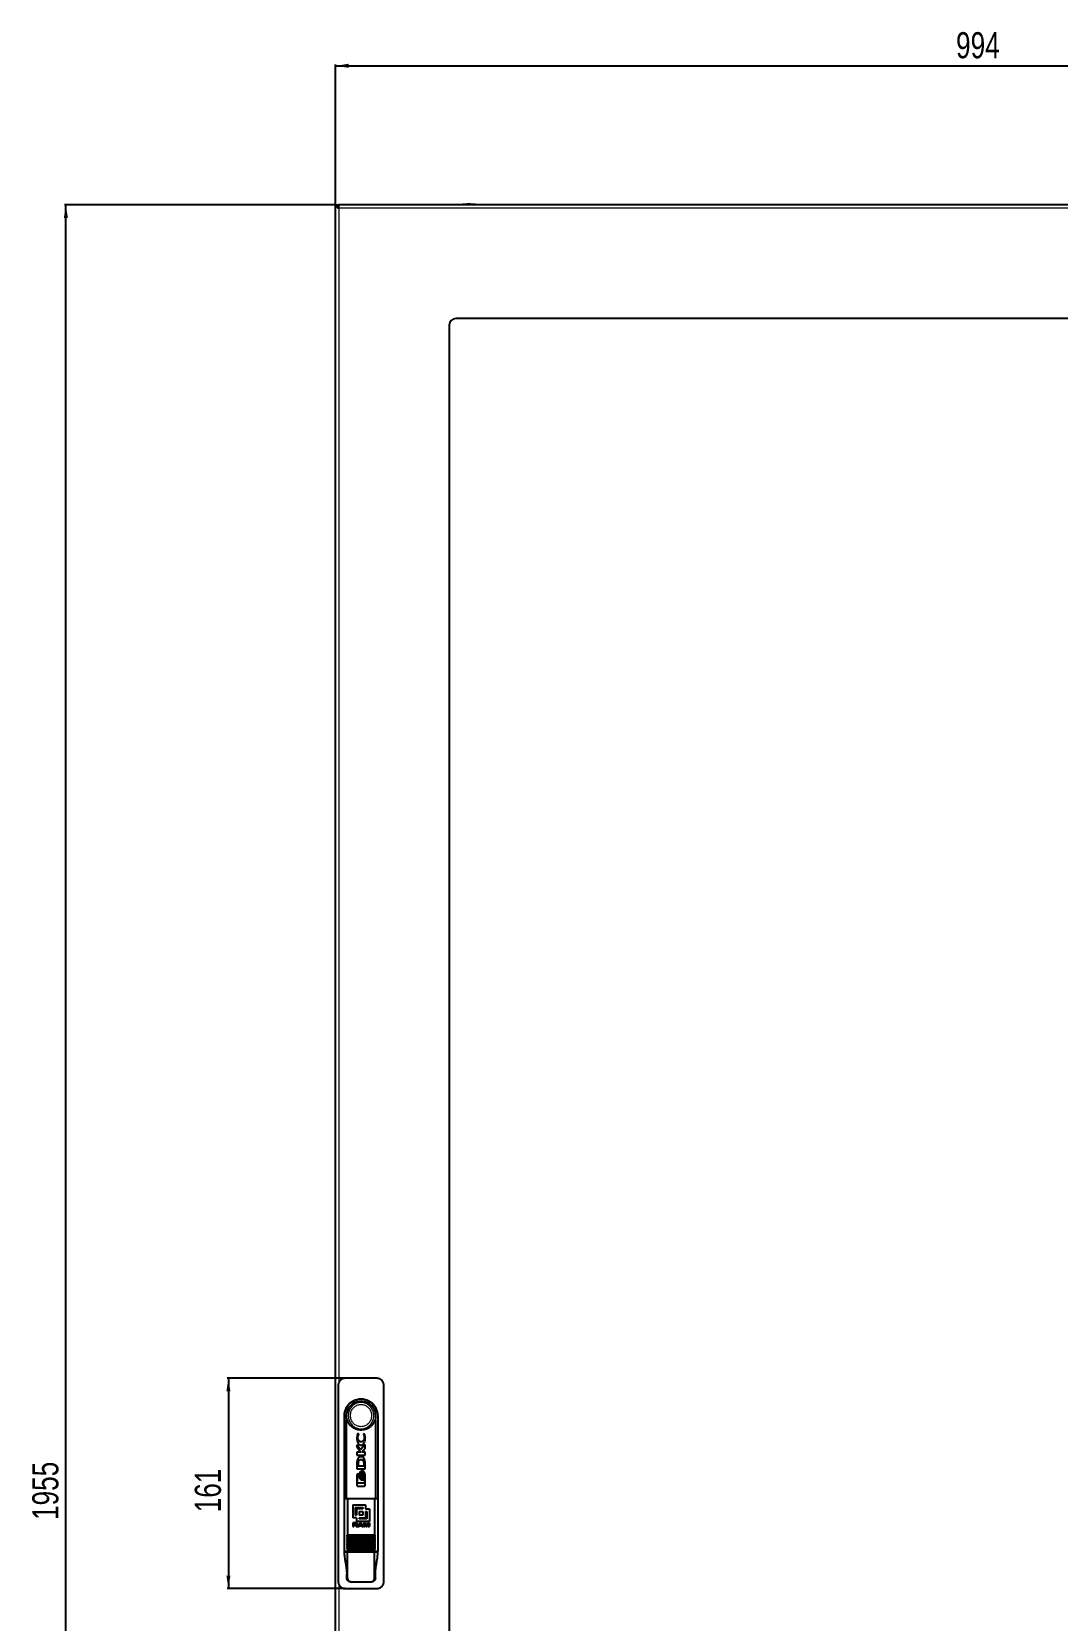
# Model space of a CAD drawing. Header units: millimetres. Extents: x -975 to 2049, y -1447 to 978.
# Drawn here: x -975 to -190, y -281 to 935 of the extents above; entities that cross this region are included whole.
import ezdxf

# ---------------------------------------------------------------- set-up
doc = ezdxf.new("R2010")
doc.units = ezdxf.units.MM
doc.layers.add('FORMAT', color=7, linetype='Continuous')
doc.styles.add('SLDTEXTSTYLE0', font='TXT', dxfattribs={"width": 0.75})
doc.dimstyles.new('SLDDIMSTYLE0', dxfattribs={"dimtxt": 20, "dimasz": 10, "dimexe": 0, "dimexo": 0.0625, "dimgap": 5, "dimtad": 2, "dimdec": 1, "dimrnd": 1e-09, "dimzin": 12, "dimdsep": 46, "dimtxsty": 'SLDTEXTSTYLE0', "dimsah": 1, "dimcen": 0.09, "dimadec": 0, "dimazin": 3, "dimtfac": 1, "dimtofl": 0, "dimtmove": 0, "dimatfit": 3, "dimfxl": 0, "dimfrac": 2, "dimtolj": 1, "dimtzin": 12, "dimarcsym": 0})

# ---------------------------------------------------------------- blocks, each defined once
blk = doc.blocks.new('_D')
at = {"layer": 'FORMAT'}
for p, q in [((-742.6, 802.3), (-742.6, 909.8)), ((-742.6, 908.8), (251.4, 908.8)), ((251.4, 802.3), (251.4, 909.8))]:
    blk.add_line(p, q, dxfattribs=at)
for points in [[(-742.6, 908.8), (-732.6, 907.3), (-732.6, 910.4)], [(251.4, 908.8), (241.4, 910.4), (241.4, 907.3)]]:
    blk.add_solid(points, dxfattribs=at)
at = {"layer": 'FORMAT', "insert": (-267.7, 934.6), "char_height": 20, "attachment_point": 1, "style": 'SLDTEXTSTYLE0'}
blk.add_mtext('994', dxfattribs=at)
blk = doc.blocks.new('_D_1')
at = {"layer": 'FORMAT'}
for p, q in [((-742.6, 802.3), (-950, 802.3)), ((-949, -1152.7), (-949, 802.3)), ((-742.6, -1152.7), (-950, -1152.7))]:
    blk.add_line(p, q, dxfattribs=at)
for points in [[(-949, 802.3), (-950.5, 792.3), (-947.4, 792.3)], [(-949, -1152.7), (-947.4, -1142.7), (-950.5, -1142.7)]]:
    blk.add_solid(points, dxfattribs=at)
at = {"layer": 'FORMAT', "insert": (-974.7, -204.7), "char_height": 20, "attachment_point": 1, "rotation": 90, "style": 'SLDTEXTSTYLE0'}
blk.add_mtext('1955', dxfattribs=at)
blk = doc.blocks.new('_D_4')
at = {"layer": 'FORMAT'}
for p, q in [((-735.1, -96.2), (-825.6, -96.2)), ((-824.6, -96.2), (-824.6, -257.2)), ((-735.1, -257.2), (-825.6, -257.2))]:
    blk.add_line(p, q, dxfattribs=at)
for points in [[(-824.6, -96.2), (-826.1, -106.2), (-823, -106.2)], [(-824.6, -257.2), (-823, -247.2), (-826.1, -247.2)]]:
    blk.add_solid(points, dxfattribs=at)
at = {"layer": 'FORMAT', "insert": (-850.3, -198.8), "char_height": 20, "attachment_point": 1, "rotation": 90, "style": 'SLDTEXTSTYLE0'}
blk.add_mtext('161', dxfattribs=at)

msp = doc.modelspace()

# ---------------------------------------------------------------- linework, layer by layer
at = {"color": 7, "linetype": 'Continuous', "lineweight": 25}
for p, q in [((-742.56, -1152.68), (-742.56, 802.32)), ((-742.56, 802.32), (-740.56, 802.32)), ((249.14, 802.32), (-740.26, 802.32)), ((-740.26, 800.59), (-740.26, 802.32)), ((-655.56, 710.32), (-655.56, -1060.68)), ((159.44, 715.32), (-650.56, 715.32)), ((-711.06, -96.18), (-735.06, -96.18)), ((-740.56, -101.68), (-740.56, -251.68)), ((-705.56, -251.68), (-705.56, -101.68)), ((-736.06, -125.18), (-736.06, -228.18)), ((-734.06, -188.18), (-734.06, -128.18)), ((-734.06, -128.18), (-734.05, -128.18)), ((-712.06, -128.18), (-712.06, -188.18)), ((-712.06, -128.18), (-712.06, -128.18)), ((-710.06, -228.18), (-710.06, -125.18)), ((-725.76, -138.51), (-726.28, -141.66)), ((-724.67, -138.88), (-725.76, -138.51)), ((-724.67, -139.17), (-724.67, -138.88)), ((-720.27, -138.9), (-721.07, -138.62)), ((-721.07, -138.62), (-721.07, -138.86)), ((-719.83, -141.69), (-720.27, -138.9)), ((-723.41, -150.85), (-726.2, -147.06)), ((-726.2, -147.06), (-726.2, -148.75)), ((-726.2, -148.75), (-723.25, -152.74)), ((-723.25, -152.74), (-726.2, -152.74)), ((-726.2, -152.74), (-726.2, -154.96)), ((-726.2, -154.96), (-719.91, -154.96)), ((-719.91, -146.97), (-723.41, -150.85)), ((-722.55, -152.74), (-719.91, -149.7)), ((-719.91, -152.74), (-722.55, -152.74)), ((-719.91, -149.7), (-719.91, -146.97)), ((-719.91, -154.96), (-719.91, -152.74)), ((-726.2, -161.37), (-726.2, -165.6)), ((-726.2, -165.6), (-719.91, -165.6)), ((-726.2, -170.18), (-726.2, -178.03)), ((-725.11, -169.53), (-725.54, -169.53)), ((-725.24, -160.7), (-725.32, -161.68)), ((-725.32, -161.68), (-725.32, -163.23)), ((-725.32, -163.23), (-720.69, -163.23)), ((-725.11, -170.32), (-725.11, -169.53)), ((-723.1, -167.83), (-723.33, -167.68)), ((-722.36, -167.31), (-723.03, -167.31)), ((-722.72, -168.23), (-722.96, -167.95)), ((-722.62, -170.6), (-722.34, -169.04)), ((-722.34, -169.04), (-722.57, -168.48)), ((-721.27, -167.31), (-721.96, -167.31)), ((-720.69, -163.23), (-720.69, -161.81)), ((-719.94, -160.54), (-720.11, -158.92)), ((-719.91, -161.54), (-719.94, -160.54)), ((-719.91, -161.56), (-719.91, -161.54)), ((-719.91, -161.58), (-719.91, -161.56)), ((-719.91, -165.6), (-719.91, -161.58)), ((-719.91, -178.03), (-719.91, -170.18)), ((-725.69, -176.57), (-725.69, -170.32)), ((-725.69, -170.32), (-725.11, -170.32)), ((-720.4, -176.57), (-725.69, -176.57)), ((-725.54, -178.68), (-720.57, -178.68)), ((-723.38, -173.5), (-723.12, -173.36)), ((-723.18, -173.97), (-722.51, -173.97)), ((-722.97, -173.25), (-722.72, -172.97)), ((-722.34, -172.17), (-722.62, -170.6)), ((-722.57, -172.73), (-722.34, -172.17)), ((-722.11, -173.97), (-721.42, -173.97)), ((-720.4, -172.89), (-720.4, -176.57)), ((-736.02, -188.18), (-736.02, -228.68)), ((-736.02, -188.18), (-733.4, -188.18)), ((-733.4, -188.18), (-712.71, -188.18)), ((-733.4, -188.18), (-733.4, -216.18)), ((-729.4, -193.18), (-719.64, -193.18)), ((-729.4, -193.18), (-729.4, -202.94)), ((-719.64, -193.18), (-719.64, -196.11)), ((-712.71, -188.18), (-712.71, -216.18)), ((-712.71, -188.18), (-710.09, -188.18)), ((-710.09, -188.18), (-710.09, -228.68)), ((-726.47, -202.94), (-729.4, -202.94)), ((-727.33, -206.74), (-729.4, -206.74)), ((-729.4, -206.74), (-729.4, -209.71)), ((-727.45, -195.13), (-727.45, -200.99)), ((-727.45, -195.13), (-721.59, -195.13)), ((-726.47, -200.99), (-727.45, -200.99)), ((-726.47, -196.11), (-726.47, -200.99)), ((-721.59, -196.11), (-726.47, -196.11)), ((-726.47, -202.94), (-726.47, -205.87)), ((-716.71, -205.87), (-726.47, -205.87)), ((-724.02, -206.74), (-725.55, -209.71)), ((-724.52, -198.06), (-724.52, -200.99)), ((-724.52, -198.06), (-721.59, -198.06)), ((-721.59, -200.99), (-724.52, -200.99)), ((-724.52, -202.94), (-724.52, -203.92)), ((-724.52, -202.94), (-719.64, -202.94)), ((-718.66, -203.92), (-724.52, -203.92)), ((-722.99, -206.74), (-724.02, -206.74)), ((-721.44, -209.71), (-722.99, -206.74)), ((-721.59, -195.13), (-721.59, -196.11)), ((-721.59, -198.06), (-721.59, -200.99)), ((-719.67, -206.74), (-720.98, -206.74)), ((-720.98, -206.74), (-720.98, -209.71)), ((-718.81, -209), (-719.67, -206.74)), ((-719.64, -196.11), (-716.71, -196.11)), ((-719.64, -198.06), (-719.64, -202.94)), ((-719.64, -198.06), (-718.66, -198.06)), ((-717.97, -206.74), (-718.81, -209)), ((-718.66, -198.06), (-718.66, -203.92)), ((-716.64, -206.74), (-717.97, -206.74)), ((-716.71, -196.11), (-716.71, -205.87)), ((-716.64, -206.74), (-716.64, -209.71)), ((-733.66, -216.28), (-733.45, -216.28)), ((-712.66, -216.28), (-733.45, -216.28)), ((-712.66, -217.68), (-733.45, -217.68)), ((-729.4, -209.71), (-728.52, -209.71)), ((-728.52, -207.24), (-728.52, -208.04)), ((-728.52, -207.24), (-727.45, -207.24)), ((-727.49, -208.04), (-728.52, -208.04)), ((-728.52, -208.53), (-728.52, -209.71)), ((-728.52, -208.53), (-727.59, -208.53)), ((-726.96, -209.01), (-726.95, -209.33)), ((-726.82, -209.71), (-725.86, -209.71)), ((-726.03, -209.28), (-726.05, -208.92)), ((-726.03, -209.28), (-726.03, -209.29)), ((-725.86, -209.62), (-725.86, -209.71)), ((-725.55, -209.71), (-724.62, -209.71)), ((-724.62, -209.71), (-724.33, -209.1)), ((-724.33, -209.1), (-722.66, -209.1)), ((-724.1, -208.61), (-723.5, -207.34)), ((-722.9, -208.61), (-724.1, -208.61)), ((-723.5, -207.34), (-722.9, -208.61)), ((-722.66, -209.1), (-722.37, -209.71)), ((-722.37, -209.71), (-721.44, -209.71)), ((-720.98, -209.71), (-720.14, -209.71)), ((-720.14, -207.32), (-720.14, -209.71)), ((-720.14, -207.32), (-719.27, -209.71)), ((-719.27, -209.71), (-718.36, -209.71)), ((-718.36, -209.71), (-717.48, -207.32)), ((-717.48, -207.32), (-717.48, -209.71)), ((-717.48, -209.71), (-716.64, -209.71)), ((-712.66, -216.28), (-712.46, -216.28)), ((-712.66, -217.68), (-712.46, -217.68)), ((-736.02, -228.68), (-733.4, -228.68)), ((-736.02, -229.18), (-733.4, -229.18)), ((-734.06, -229.18), (-734.06, -228.68)), ((-712.66, -219.08), (-733.45, -219.08)), ((-712.66, -220.48), (-733.45, -220.48)), ((-712.66, -221.88), (-733.45, -221.88)), ((-712.66, -223.28), (-733.45, -223.28)), ((-712.66, -224.68), (-733.45, -224.68)), ((-712.66, -226.08), (-733.45, -226.08)), ((-733.4, -227.38), (-733.4, -228.68)), ((-733.4, -228.68), (-712.71, -228.68)), ((-733.4, -249.18), (-733.4, -229.18)), ((-733.4, -229.18), (-712.71, -229.18)), ((-712.71, -227.38), (-712.71, -228.68)), ((-712.71, -228.68), (-710.09, -228.68)), ((-712.71, -249.18), (-712.71, -229.18)), ((-712.71, -229.18), (-710.09, -229.18)), ((-712.66, -219.08), (-712.46, -219.08)), ((-712.66, -220.48), (-712.46, -220.48)), ((-712.66, -221.88), (-712.46, -221.88)), ((-712.66, -223.28), (-712.46, -223.28)), ((-712.66, -224.68), (-712.46, -224.68)), ((-712.66, -226.08), (-712.46, -226.08)), ((-712.06, -228.68), (-712.06, -229.18)), ((-734.02, -249.18), (-734.02, -246.09)), ((-729.78, -252.18), (-730.72, -252.18)), ((-716.33, -252.18), (-729.78, -252.18)), ((-715.39, -252.18), (-716.33, -252.18)), ((-712.1, -249.18), (-712.1, -246.09)), ((-735.06, -257.18), (-711.06, -257.18))]:
    msp.add_line(p, q, dxfattribs=at)
at = {"color": 8, "linetype": 'Continuous', "lineweight": 18}
for p, q in [((-739.96, 799.72), (-739.96, -99.21)), ((248.84, 799.72), (-739.96, 799.72)), ((-640.56, 802.44), (-645.42, 802.44)), ((-640.56, 802.57), (-645.3, 802.57)), ((-635.81, 802.57), (-640.56, 802.57)), ((-635.69, 802.44), (-640.56, 802.44)), ((-733.4, -216.18), (-712.71, -216.18)), ((-739.96, -254.18), (-739.96, -1150.08)), ((-734.02, -249.18), (-733.4, -249.18)), ((-712.71, -249.18), (-712.1, -249.18))]:
    msp.add_line(p, q, dxfattribs=at)
at = {"color": 7, "linetype": 'Continuous', "lineweight": 25}
for centre, radius, start, end in [((-640.55, 757.57), 45.25, 90.0016, 96.02558), ((-640.56, 757.57), 45.25, 83.97442, 89.9984), ((-645.29, 802.44), 0.126, 96.02558, 180), ((-619.65, 802.38), 25.77, 179.86102, 180.13898), ((-635.82, 802.44), 0.126, 0, 83.97442), ((-661.46, 802.38), 25.77, 359.86102, 0.13898), ((-650.56, 710.32), 5, 90, 180), ((-723.06, -125.18), 13, 144.60565, 180), ((-723.06, -125.18), 11.4, 344.74488, 195.25752), ((-723.06, -125.18), 13, 35.39435, 144.60565), ((-723.06, -125.18), 13, 0, 35.39435), ((-723.06, -228.18), 13, 180, 184.41172), ((-723.06, -228.18), 13, 355.58829, 0)]:
    msp.add_arc(centre, radius, start, end, dxfattribs=at)
for points, knots in [([(-742.56, 802.32), (-742.56, 802.21), (-742.54, 802.1), (-742.47, 801.89), (-742.42, 801.78), (-742.29, 801.56), (-742.21, 801.45), (-742.02, 801.24), (-741.91, 801.13), (-741.67, 800.91), (-741.54, 800.8), (-741.26, 800.59), (-741.11, 800.48), (-740.63, 800.15), (-740.3, 799.94), (-739.96, 799.72)], [0, 0, 0, 0, 0.125, 0.125, 0.25, 0.25, 0.375, 0.375, 0.5, 0.5, 0.625, 0.625, 0.75, 0.75, 1, 1, 1, 1]), ([(-740.56, 802.32), (-740.56, 801.88), (-740.49, 801.45), (-740.27, 800.59), (-740.11, 800.15), (-739.96, 799.72)], [0, 0, 0, 0, 0.5, 0.5, 1, 1, 1, 1]), ([(-739.96, 799.72), (-739.98, 800.06), (-740.01, 800.4), (-740.06, 801.03), (-740.08, 801.32), (-740.13, 801.8), (-740.16, 801.99), (-740.21, 802.25), (-740.23, 802.32), (-740.26, 802.32)], [0, 0, 0, 0, 0.25, 0.25, 0.5, 0.5, 0.75, 0.75, 1, 1, 1, 1]), ([(-735.06, -96.18), (-735.13, -96.18), (-735.36, -96.18), (-735.75, -96.22), (-736.2, -96.3), (-736.58, -96.39), (-736.98, -96.52), (-737.39, -96.69), (-737.86, -96.94), (-738.22, -97.18), (-738.63, -97.49), (-739.05, -97.88), (-739.45, -98.36), (-739.8, -98.87), (-740.09, -99.42), (-740.3, -100), (-740.45, -100.55), (-740.54, -101.07), (-740.55, -101.48), (-740.56, -101.68)], [0, 0, 0, 0, 0.0265484, 0.0798568, 0.1335574, 0.1876555, 0.214827, 0.2791929, 0.3413131, 0.4005801, 0.4296297, 0.5166672, 0.6020965, 0.6443686, 0.7314062, 0.8168354, 0.8591076, 0.9293365, 1, 1, 1, 1]), ([(-705.56, -101.68), (-705.56, -101.6), (-705.56, -101.38), (-705.59, -100.99), (-705.67, -100.54), (-705.77, -100.16), (-705.93, -99.66), (-706.17, -99.11), (-706.5, -98.59), (-706.87, -98.09), (-707.3, -97.64), (-707.78, -97.25), (-708.23, -96.95), (-708.65, -96.72), (-709.15, -96.51), (-709.54, -96.39), (-709.97, -96.28), (-710.45, -96.2), (-710.85, -96.19), (-711.06, -96.18)], [0, 0, 0, 0, 0.0263825, 0.0794386, 0.1331367, 0.1874896, 0.2148329, 0.3144929, 0.3954797, 0.4295569, 0.5292185, 0.6102066, 0.6442843, 0.7170624, 0.7773944, 0.8317483, 0.8590922, 0.9292763, 1, 1, 1, 1]), ([(-712.06, -128.18), (-712.07, -128.21), (-712.09, -128.28), (-712.14, -128.38), (-712.2, -128.46), (-712.27, -128.48), (-712.33, -128.48), (-712.37, -128.47), (-712.41, -128.45), (-712.45, -128.43), (-712.47, -128.4), (-712.5, -128.41), (-712.53, -128.44), (-712.61, -128.59), (-712.7, -128.79), (-712.82, -129.08), (-712.97, -129.42), (-713.16, -129.82), (-713.37, -130.21), (-713.62, -130.64), (-713.96, -131.16), (-714.41, -131.76), (-714.83, -132.24), (-715.2, -132.62), (-715.61, -133.01), (-716.19, -133.5), (-716.93, -134.02), (-717.59, -134.41), (-718.13, -134.69), (-718.69, -134.94), (-719.4, -135.22), (-720.29, -135.48), (-721.06, -135.64), (-721.68, -135.73), (-722.29, -135.79), (-723.02, -135.82), (-723.91, -135.79), (-724.69, -135.7), (-725.37, -135.58), (-726.03, -135.42), (-726.72, -135.21), (-727.31, -134.99), (-727.84, -134.76), (-728.17, -134.59), (-728.59, -134.37), (-728.91, -134.18), (-729.43, -133.85), (-730.01, -133.42), (-730.68, -132.85), (-731.24, -132.29), (-731.65, -131.82), (-731.97, -131.41), (-732.27, -130.99), (-732.6, -130.48), (-732.85, -130.02), (-733.02, -129.69), (-733.12, -129.47), (-733.22, -129.24), (-733.33, -128.99), (-733.44, -128.74), (-733.51, -128.58), (-733.57, -128.47), (-733.6, -128.42), (-733.63, -128.4), (-733.66, -128.41), (-733.69, -128.44), (-733.76, -128.48), (-733.82, -128.48), (-733.87, -128.47), (-733.91, -128.45), (-733.96, -128.4), (-734.01, -128.33), (-734.04, -128.23), (-734.05, -128.18)], [0, 0, 0, 0, 0.0074292, 0.0223657, 0.0375617, 0.0530167, 0.0607864, 0.0673736, 0.0739608, 0.0805894, 0.0842495, 0.0858659, 0.088472, 0.0918778, 0.1037525, 0.1093293, 0.1205792, 0.1375406, 0.1488669, 0.1600119, 0.1823662, 0.2049417, 0.2277408, 0.2391776, 0.2525374, 0.2793642, 0.3065631, 0.334141, 0.3479935, 0.3616023, 0.3889297, 0.4166395, 0.4447402, 0.4588563, 0.4726405, 0.5003214, 0.5236721, 0.5521166, 0.5711854, 0.5850165, 0.612793, 0.636229, 0.6409753, 0.6647893, 0.6695711, 0.6839376, 0.6976868, 0.7253004, 0.7486042, 0.7770086, 0.7960561, 0.8052008, 0.8235253, 0.8419709, 0.8605392, 0.869844, 0.8759401, 0.8820363, 0.8927608, 0.9005408, 0.9068739, 0.9103008, 0.9130004, 0.914838, 0.9167003, 0.924526, 0.9323516, 0.9480849, 0.9559967, 0.9632488, 0.9705009, 0.9851826, 1, 1, 1, 1]), ([(-726.28, -141.66), (-726.26, -142.25), (-726.2, -143.43), (-725.7, -145.14), (-724.96, -146.45), (-724.14, -147.11), (-723.58, -147.33), (-723.29, -147.36), (-723.14, -147.37)], [0, 0, 0, 0, 0.2502823, 0.4993933, 0.7487907, 0.8746994, 0.9372862, 1, 1, 1, 1]), ([(-725.46, -141.6), (-725.43, -141.17), (-725.37, -140.29), (-724.9, -139.55), (-724.67, -139.17)], [0, 0, 0, 0, 0.5009634, 1, 1, 1, 1]), ([(-722.99, -144.86), (-723.18, -144.85), (-723.55, -144.81), (-724.06, -144.56), (-724.5, -144.2), (-724.98, -143.61), (-725.38, -142.73), (-725.43, -141.98), (-725.46, -141.6)], [0, 0, 0, 0, 0.1244159, 0.2483566, 0.3739824, 0.5001693, 0.7493996, 1, 1, 1, 1]), ([(-723.14, -147.37), (-722.83, -147.34), (-722.21, -147.29), (-721.39, -146.82), (-720.78, -146.13), (-720.22, -145.02), (-719.88, -143.52), (-719.85, -142.3), (-719.83, -141.69)], [0, 0, 0, 0, 0.1252623, 0.2501242, 0.3753839, 0.500707, 0.7503222, 1, 1, 1, 1]), ([(-720.52, -141.6), (-720.54, -141.98), (-720.6, -142.73), (-720.99, -143.6), (-721.46, -144.19), (-721.9, -144.56), (-722.42, -144.81), (-722.8, -144.85), (-722.99, -144.86)], [0, 0, 0, 0, 0.2499646, 0.4978209, 0.6230141, 0.7485813, 0.8742843, 1, 1, 1, 1]), ([(-721.07, -138.86), (-720.91, -139.3), (-720.57, -140.19), (-720.53, -141.13), (-720.52, -141.6)], [0, 0, 0, 0, 0.5000842, 1, 1, 1, 1]), ([(-725.55, -157.83), (-725.68, -158.11), (-725.94, -158.66), (-726.14, -159.86), (-726.17, -160.76), (-726.2, -161.37)], [0, 0, 0, 0, 0.249362, 0.4996719, 1, 1, 1, 1]), ([(-720.11, -158.92), (-720.2, -158.62), (-720.38, -158.03), (-720.89, -157.23), (-721.58, -156.6), (-722.44, -156.19), (-723.39, -156.15), (-724.28, -156.46), (-725.02, -157.06), (-725.37, -157.57), (-725.55, -157.83)], [0, 0, 0, 0, 0.1255568, 0.2501397, 0.3754769, 0.5000684, 0.6244194, 0.7493773, 0.8740706, 1, 1, 1, 1]), ([(-725.54, -169.53), (-725.63, -169.54), (-725.8, -169.56), (-726.02, -169.71), (-726.14, -169.89), (-726.19, -170.06), (-726.2, -170.14), (-726.2, -170.18)], [0, 0, 0, 0, 0.2494454, 0.4989987, 0.7485105, 0.8738593, 1, 1, 1, 1]), ([(-723.04, -158.68), (-723.32, -158.69), (-723.75, -158.7), (-724.29, -158.88), (-724.64, -159.13), (-724.88, -159.48), (-725.1, -160.01), (-725.18, -160.43), (-725.24, -160.7)], [0, 0, 0, 0, 0.2494324, 0.37514, 0.4993561, 0.6234585, 0.749245, 1, 1, 1, 1]), ([(-723.33, -167.68), (-723.46, -167.75), (-723.71, -167.87), (-724.13, -168.28), (-724.48, -168.91), (-724.73, -169.74), (-724.76, -170.32), (-724.77, -170.6)], [0, 0, 0, 0, 0.1246003, 0.2489765, 0.5004054, 0.7493329, 1, 1, 1, 1]), ([(-724.26, -170.6), (-724.22, -170.08), (-724.14, -169.31), (-723.69, -168.34), (-723.29, -168), (-723.1, -167.83)], [0, 0, 0, 0, 0.4989654, 0.74992197, 1, 1, 1, 1]), ([(-722.96, -167.95), (-723.13, -168.13), (-723.46, -168.48), (-723.86, -169.39), (-723.92, -170.12), (-723.96, -170.6)], [0, 0, 0, 0, 0.25019274, 0.50015838, 1, 1, 1, 1]), ([(-723.45, -170.6), (-723.42, -170.18), (-723.38, -169.55), (-723.08, -168.75), (-722.84, -168.4), (-722.72, -168.23)], [0, 0, 0, 0, 0.5014603, 0.750257, 1, 1, 1, 1]), ([(-722.57, -168.48), (-722.74, -168.81), (-723.07, -169.48), (-723.11, -170.23), (-723.13, -170.6)], [0, 0, 0, 0, 0.4984332, 1, 1, 1, 1]), ([(-720.69, -161.81), (-720.7, -161.44), (-720.72, -160.69), (-720.92, -159.74), (-721.4, -159.13), (-722.07, -158.73), (-722.65, -158.7), (-723.04, -158.68)], [0, 0, 0, 0, 0.2484271, 0.4973724, 0.6229029, 0.7485104, 1, 1, 1, 1]), ([(-723.03, -167.31), (-722.9, -167.39), (-722.64, -167.57), (-722.27, -168.07), (-721.8, -169.05), (-721.73, -169.98), (-721.69, -170.6)], [0, 0, 0, 0, 0.12567833, 0.25113951, 0.5015899, 1, 1, 1, 1]), ([(-721.01, -170.6), (-721.06, -169.99), (-721.13, -169.06), (-721.59, -168.07), (-721.97, -167.57), (-722.23, -167.39), (-722.36, -167.31)], [0, 0, 0, 0, 0.4961681, 0.7477028, 0.8741115, 1, 1, 1, 1]), ([(-721.96, -167.31), (-721.83, -167.39), (-721.58, -167.57), (-721.2, -168.07), (-720.73, -169.05), (-720.67, -169.98), (-720.62, -170.6)], [0, 0, 0, 0, 0.1256773, 0.2511366, 0.5015854, 1, 1, 1, 1]), ([(-719.91, -170.18), (-719.93, -169.91), (-719.98, -169.37), (-720.28, -168.59), (-720.6, -167.99), (-720.93, -167.54), (-721.15, -167.39), (-721.27, -167.31)], [0, 0, 0, 0, 0.2498218, 0.4993095, 0.7487414, 0.8748789, 1, 1, 1, 1]), ([(-726.2, -178.03), (-726.2, -178.07), (-726.19, -178.16), (-726.14, -178.32), (-726.02, -178.5), (-725.8, -178.65), (-725.63, -178.67), (-725.54, -178.68)], [0, 0, 0, 0, 0.1253881, 0.2505914, 0.5001924, 0.7498055, 1, 1, 1, 1]), ([(-724.77, -170.6), (-724.76, -170.88), (-724.74, -171.44), (-724.49, -172.26), (-724.15, -172.89), (-723.76, -173.3), (-723.51, -173.43), (-723.38, -173.5)], [0, 0, 0, 0, 0.24873067, 0.49737733, 0.75052803, 0.87523315, 1, 1, 1, 1]), ([(-723.12, -173.36), (-723.31, -173.19), (-723.7, -172.85), (-724.14, -171.89), (-724.22, -171.12), (-724.26, -170.6)], [0, 0, 0, 0, 0.2495753, 0.5008418, 1, 1, 1, 1]), ([(-723.96, -170.6), (-723.92, -171.09), (-723.86, -171.81), (-723.47, -172.72), (-723.13, -173.07), (-722.97, -173.25)], [0, 0, 0, 0, 0.4995843, 0.7495271, 1, 1, 1, 1]), ([(-722.72, -172.97), (-722.84, -172.8), (-723.08, -172.45), (-723.37, -171.65), (-723.42, -171.02), (-723.45, -170.6)], [0, 0, 0, 0, 0.2508953, 0.500775, 1, 1, 1, 1]), ([(-721.69, -170.6), (-721.74, -171.25), (-721.81, -172.22), (-722.33, -173.24), (-722.75, -173.74), (-723.04, -173.89), (-723.18, -173.97)], [0, 0, 0, 0, 0.4971459, 0.7483739, 0.8746499, 1, 1, 1, 1]), ([(-723.13, -170.6), (-723.11, -170.98), (-723.07, -171.73), (-722.74, -172.4), (-722.57, -172.73)], [0, 0, 0, 0, 0.5014711, 1, 1, 1, 1]), ([(-722.51, -173.97), (-722.36, -173.89), (-722.07, -173.74), (-721.65, -173.24), (-721.14, -172.22), (-721.06, -171.25), (-721.01, -170.6)], [0, 0, 0, 0, 0.1252924, 0.2510094, 0.5010488, 1, 1, 1, 1]), ([(-720.62, -170.6), (-720.67, -171.25), (-720.74, -172.22), (-721.26, -173.24), (-721.68, -173.74), (-721.97, -173.89), (-722.11, -173.97)], [0, 0, 0, 0, 0.4971542, 0.7483802, 0.8746534, 1, 1, 1, 1]), ([(-721.42, -173.97), (-721.3, -173.91), (-721.08, -173.8), (-720.71, -173.45), (-720.52, -173.11), (-720.4, -172.89)], [0, 0, 0, 0, 0.2481114, 0.4958631, 1, 1, 1, 1]), ([(-720.57, -178.68), (-720.48, -178.67), (-720.31, -178.65), (-720.09, -178.5), (-719.97, -178.32), (-719.92, -178.16), (-719.91, -178.07), (-719.91, -178.03)], [0, 0, 0, 0, 0.2494374, 0.4989967, 0.7485162, 0.8738601, 1, 1, 1, 1]), ([(-725.93, -207.58), (-725.94, -207.49), (-725.95, -207.32), (-726.07, -207.11), (-726.26, -206.94), (-726.68, -206.76), (-727.06, -206.75), (-727.33, -206.74)], [0, 0, 0, 0, 0.1491412, 0.264134, 0.3788516, 0.5602325, 1, 1, 1, 1]), ([(-733.4, -217.58), (-733.44, -217.36), (-733.51, -217.04), (-733.59, -216.61), (-733.64, -216.39), (-733.66, -216.28)], [0, 0, 0, 0, 0.4999933, 0.7499958, 1, 1, 1, 1]), ([(-733.4, -218.98), (-733.44, -218.76), (-733.51, -218.44), (-733.59, -218.01), (-733.64, -217.79), (-733.66, -217.68)], [0, 0, 0, 0, 0.4999933, 0.7499958, 1, 1, 1, 1]), ([(-733.45, -216.28), (-733.44, -216.28), (-733.43, -216.28), (-733.41, -216.25), (-733.4, -216.22), (-733.4, -216.2), (-733.4, -216.18), (-733.4, -216.18)], [0, 0, 0, 0, 0.2956914, 0.5686867, 0.7598531, 0.9519121, 1, 1, 1, 1]), ([(-733.45, -217.68), (-733.44, -217.68), (-733.43, -217.68), (-733.41, -217.65), (-733.4, -217.62), (-733.4, -217.6), (-733.4, -217.58), (-733.4, -217.58)], [0, 0, 0, 0, 0.2956914, 0.5686867, 0.7598531, 0.9519121, 1, 1, 1, 1]), ([(-712.71, -217.58), (-714.64, -217.58), (-718.49, -217.58), (-725.41, -217.58), (-730.37, -217.58), (-733.4, -217.58)], [0, 0, 0, 0, 0.2800507, 0.5600468, 1, 1, 1, 1]), ([(-727.59, -208.53), (-727.48, -208.54), (-727.33, -208.54), (-727.15, -208.6), (-727.06, -208.67), (-727, -208.77), (-726.97, -208.89), (-726.96, -208.98), (-726.96, -209.01)], [0, 0, 0, 0, 0.3623072, 0.4997618, 0.6038945, 0.7077513, 0.8881589, 1, 1, 1, 1]), ([(-726.81, -207.64), (-726.81, -207.68), (-726.82, -207.76), (-726.87, -207.86), (-726.96, -207.94), (-727.17, -208.03), (-727.36, -208.03), (-727.49, -208.04)], [0, 0, 0, 0, 0.1448477, 0.2595538, 0.3741459, 0.5488424, 1, 1, 1, 1]), ([(-727.45, -207.24), (-727.32, -207.24), (-727.13, -207.25), (-726.94, -207.35), (-726.85, -207.44), (-726.81, -207.54), (-726.81, -207.61), (-726.81, -207.64)], [0, 0, 0, 0, 0.4647786, 0.6394977, 0.7667833, 0.8944855, 1, 1, 1, 1]), ([(-726.95, -209.33), (-726.94, -209.37), (-726.94, -209.44), (-726.91, -209.56), (-726.87, -209.65), (-726.82, -209.7), (-726.82, -209.71)], [0, 0, 0, 0, 0.25613945, 0.51269783, 0.91902215, 1, 1, 1, 1]), ([(-726.57, -208.27), (-726.46, -208.24), (-726.28, -208.19), (-726.07, -208.02), (-725.96, -207.83), (-725.93, -207.67), (-725.93, -207.59), (-725.93, -207.58)], [0, 0, 0, 0, 0.3314728, 0.5464809, 0.7625261, 0.960277, 1, 1, 1, 1]), ([(-726.05, -208.92), (-726.06, -208.82), (-726.07, -208.66), (-726.18, -208.46), (-726.34, -208.34), (-726.48, -208.3), (-726.57, -208.27)], [0, 0, 0, 0, 0.3364219, 0.5234602, 0.710673, 1, 1, 1, 1]), ([(-725.86, -209.62), (-725.88, -209.61), (-725.93, -209.58), (-725.99, -209.5), (-726.02, -209.4), (-726.03, -209.33), (-726.03, -209.29)], [0, 0, 0, 0, 0.2026304, 0.4204058, 0.7280078, 1, 1, 1, 1]), ([(-712.71, -216.18), (-712.71, -216.19), (-712.71, -216.21), (-712.7, -216.24), (-712.69, -216.26), (-712.68, -216.28), (-712.67, -216.28), (-712.66, -216.28)], [0, 0, 0, 0, 0.17170867, 0.34298427, 0.5250053, 0.73580203, 1, 1, 1, 1]), ([(-712.46, -216.28), (-712.48, -216.39), (-712.53, -216.66), (-712.61, -217.09), (-712.68, -217.42), (-712.71, -217.58)], [0, 0, 0, 0, 0.249996, 0.6249953, 1, 1, 1, 1]), ([(-712.71, -217.58), (-712.71, -217.59), (-712.71, -217.61), (-712.7, -217.64), (-712.69, -217.66), (-712.68, -217.68), (-712.67, -217.68), (-712.66, -217.68)], [0, 0, 0, 0, 0.1717087, 0.3429843, 0.5250053, 0.735802, 1, 1, 1, 1]), ([(-712.46, -217.68), (-712.48, -217.79), (-712.53, -218.06), (-712.61, -218.49), (-712.68, -218.82), (-712.71, -218.98)], [0, 0, 0, 0, 0.249996, 0.6249953, 1, 1, 1, 1]), ([(-736.02, -229.18), (-735.97, -229.81), (-735.88, -231.07), (-735.66, -232.92), (-735.4, -234.8), (-735.19, -236.09), (-735.09, -236.73)], [0, 0, 0, 0, 0.2496453, 0.4996969, 0.7496841, 1, 1, 1, 1]), ([(-733.4, -220.38), (-733.44, -220.16), (-733.51, -219.84), (-733.59, -219.41), (-733.64, -219.19), (-733.66, -219.08)], [0, 0, 0, 0, 0.4999933, 0.7499958, 1, 1, 1, 1]), ([(-733.4, -221.78), (-733.44, -221.56), (-733.51, -221.24), (-733.59, -220.81), (-733.64, -220.59), (-733.66, -220.48)], [0, 0, 0, 0, 0.4999933, 0.7499958, 1, 1, 1, 1]), ([(-733.4, -223.18), (-733.44, -222.96), (-733.51, -222.64), (-733.59, -222.21), (-733.64, -221.99), (-733.66, -221.88)], [0, 0, 0, 0, 0.49999327, 0.74999583, 1, 1, 1, 1]), ([(-733.4, -224.58), (-733.44, -224.36), (-733.51, -224.04), (-733.59, -223.61), (-733.64, -223.39), (-733.66, -223.28)], [0, 0, 0, 0, 0.4999933, 0.7499958, 1, 1, 1, 1]), ([(-733.4, -225.98), (-733.44, -225.76), (-733.51, -225.44), (-733.59, -225.01), (-733.64, -224.79), (-733.66, -224.68)], [0, 0, 0, 0, 0.4999933, 0.7499958, 1, 1, 1, 1]), ([(-733.4, -227.38), (-733.44, -227.16), (-733.51, -226.84), (-733.59, -226.41), (-733.64, -226.19), (-733.66, -226.08)], [0, 0, 0, 0, 0.4999933, 0.7499958, 1, 1, 1, 1]), ([(-733.45, -219.08), (-733.44, -219.08), (-733.43, -219.08), (-733.41, -219.05), (-733.4, -219.02), (-733.4, -219), (-733.4, -218.98), (-733.4, -218.98)], [0, 0, 0, 0, 0.29569138, 0.56868667, 0.75985305, 0.95191208, 1, 1, 1, 1]), ([(-733.45, -220.48), (-733.44, -220.48), (-733.43, -220.48), (-733.41, -220.45), (-733.4, -220.42), (-733.4, -220.4), (-733.4, -220.38), (-733.4, -220.38)], [0, 0, 0, 0, 0.29569138, 0.56868667, 0.75985305, 0.95191208, 1, 1, 1, 1]), ([(-733.45, -221.88), (-733.44, -221.88), (-733.43, -221.88), (-733.41, -221.85), (-733.4, -221.82), (-733.4, -221.8), (-733.4, -221.78), (-733.4, -221.78)], [0, 0, 0, 0, 0.2956914, 0.5686867, 0.7598531, 0.9519121, 1, 1, 1, 1]), ([(-733.45, -223.28), (-733.44, -223.28), (-733.43, -223.28), (-733.41, -223.25), (-733.4, -223.22), (-733.4, -223.2), (-733.4, -223.18), (-733.4, -223.18)], [0, 0, 0, 0, 0.2956914, 0.5686867, 0.7598531, 0.9519121, 1, 1, 1, 1]), ([(-733.45, -224.68), (-733.44, -224.68), (-733.43, -224.68), (-733.41, -224.65), (-733.4, -224.62), (-733.4, -224.6), (-733.4, -224.58), (-733.4, -224.58)], [0, 0, 0, 0, 0.2956914, 0.5686867, 0.7598531, 0.9519121, 1, 1, 1, 1]), ([(-733.45, -226.08), (-733.44, -226.08), (-733.43, -226.08), (-733.41, -226.05), (-733.4, -226.02), (-733.4, -226), (-733.4, -225.98), (-733.4, -225.98)], [0, 0, 0, 0, 0.2956914, 0.5686867, 0.7598531, 0.9519121, 1, 1, 1, 1]), ([(-712.71, -218.98), (-714.64, -218.98), (-718.49, -218.98), (-725.41, -218.98), (-730.37, -218.98), (-733.4, -218.98)], [0, 0, 0, 0, 0.2800507, 0.5600468, 1, 1, 1, 1]), ([(-712.71, -220.38), (-714.64, -220.38), (-718.49, -220.38), (-725.41, -220.38), (-730.37, -220.38), (-733.4, -220.38)], [0, 0, 0, 0, 0.2800507, 0.5600468, 1, 1, 1, 1]), ([(-712.71, -221.78), (-714.64, -221.78), (-718.49, -221.78), (-725.41, -221.78), (-730.37, -221.78), (-733.4, -221.78)], [0, 0, 0, 0, 0.2800507, 0.5600468, 1, 1, 1, 1]), ([(-712.71, -223.18), (-714.64, -223.18), (-718.49, -223.18), (-725.41, -223.18), (-730.37, -223.18), (-733.4, -223.18)], [0, 0, 0, 0, 0.28005072, 0.56004677, 1, 1, 1, 1]), ([(-712.71, -224.58), (-714.64, -224.58), (-718.49, -224.58), (-725.41, -224.58), (-730.37, -224.58), (-733.4, -224.58)], [0, 0, 0, 0, 0.2800507, 0.5600468, 1, 1, 1, 1]), ([(-712.71, -225.98), (-714.64, -225.98), (-718.49, -225.98), (-725.41, -225.98), (-730.37, -225.98), (-733.4, -225.98)], [0, 0, 0, 0, 0.2800507, 0.5600468, 1, 1, 1, 1]), ([(-712.71, -227.38), (-714.64, -227.38), (-718.49, -227.38), (-725.41, -227.38), (-730.37, -227.38), (-733.4, -227.38)], [0, 0, 0, 0, 0.2800507, 0.5600468, 1, 1, 1, 1]), ([(-712.71, -218.98), (-712.71, -218.99), (-712.71, -219.01), (-712.7, -219.04), (-712.69, -219.06), (-712.68, -219.08), (-712.67, -219.08), (-712.66, -219.08)], [0, 0, 0, 0, 0.17170867, 0.34298427, 0.5250053, 0.73580203, 1, 1, 1, 1]), ([(-712.46, -219.08), (-712.48, -219.19), (-712.53, -219.46), (-712.61, -219.89), (-712.68, -220.22), (-712.71, -220.38)], [0, 0, 0, 0, 0.249996, 0.6249953, 1, 1, 1, 1]), ([(-712.71, -220.38), (-712.71, -220.39), (-712.71, -220.41), (-712.7, -220.44), (-712.69, -220.46), (-712.68, -220.48), (-712.67, -220.48), (-712.66, -220.48)], [0, 0, 0, 0, 0.1717087, 0.3429843, 0.5250053, 0.735802, 1, 1, 1, 1]), ([(-712.46, -220.48), (-712.48, -220.59), (-712.53, -220.86), (-712.61, -221.29), (-712.68, -221.62), (-712.71, -221.78)], [0, 0, 0, 0, 0.24999603, 0.62499526, 1, 1, 1, 1]), ([(-712.71, -221.78), (-712.71, -221.79), (-712.71, -221.81), (-712.7, -221.84), (-712.69, -221.86), (-712.68, -221.88), (-712.67, -221.88), (-712.66, -221.88)], [0, 0, 0, 0, 0.1717087, 0.3429843, 0.5250053, 0.735802, 1, 1, 1, 1]), ([(-712.46, -221.88), (-712.48, -221.99), (-712.53, -222.26), (-712.61, -222.69), (-712.68, -223.02), (-712.71, -223.18)], [0, 0, 0, 0, 0.249996, 0.6249953, 1, 1, 1, 1]), ([(-712.71, -223.18), (-712.71, -223.19), (-712.71, -223.21), (-712.7, -223.24), (-712.69, -223.26), (-712.68, -223.28), (-712.67, -223.28), (-712.66, -223.28)], [0, 0, 0, 0, 0.1717087, 0.3429843, 0.5250053, 0.735802, 1, 1, 1, 1]), ([(-712.46, -223.28), (-712.48, -223.39), (-712.53, -223.66), (-712.61, -224.09), (-712.68, -224.42), (-712.71, -224.58)], [0, 0, 0, 0, 0.249996, 0.6249953, 1, 1, 1, 1]), ([(-712.71, -224.58), (-712.71, -224.59), (-712.71, -224.61), (-712.7, -224.64), (-712.69, -224.66), (-712.68, -224.68), (-712.67, -224.68), (-712.66, -224.68)], [0, 0, 0, 0, 0.1717087, 0.3429843, 0.5250053, 0.735802, 1, 1, 1, 1]), ([(-712.46, -224.68), (-712.48, -224.79), (-712.53, -225.06), (-712.61, -225.49), (-712.68, -225.82), (-712.71, -225.98)], [0, 0, 0, 0, 0.249996, 0.6249953, 1, 1, 1, 1]), ([(-712.71, -225.98), (-712.71, -225.99), (-712.71, -226.01), (-712.7, -226.04), (-712.69, -226.06), (-712.68, -226.08), (-712.67, -226.08), (-712.66, -226.08)], [0, 0, 0, 0, 0.1717087, 0.3429843, 0.5250053, 0.735802, 1, 1, 1, 1]), ([(-712.46, -226.08), (-712.48, -226.19), (-712.53, -226.46), (-712.61, -226.89), (-712.68, -227.22), (-712.71, -227.38)], [0, 0, 0, 0, 0.249996, 0.6249953, 1, 1, 1, 1]), ([(-711.03, -236.73), (-710.92, -236.09), (-710.72, -234.81), (-710.45, -232.93), (-710.23, -231.08), (-710.14, -229.81), (-710.09, -229.18)], [0, 0, 0, 0, 0.24941201, 0.49922546, 0.74952386, 1, 1, 1, 1]), ([(-735.09, -236.73), (-734.89, -237.9), (-734.5, -240.27), (-734.07, -243.47), (-734.03, -245.47), (-734.02, -246.09)], [0, 0, 0, 0, 0.4010146, 0.8123709, 1, 1, 1, 1]), ([(-712.1, -246.09), (-712.08, -245.42), (-712.05, -244.07), (-711.82, -241.8), (-711.46, -239.32), (-711.17, -237.6), (-711.03, -236.73)], [0, 0, 0, 0, 0.2008823, 0.4071697, 0.701581, 1, 1, 1, 1]), ([(-740.56, -251.68), (-740.56, -251.76), (-740.55, -251.99), (-740.52, -252.37), (-740.44, -252.83), (-740.34, -253.21), (-740.19, -253.67), (-739.97, -254.2), (-739.65, -254.73), (-739.28, -255.22), (-738.86, -255.68), (-738.38, -256.07), (-737.92, -256.38), (-737.5, -256.62), (-737, -256.83), (-736.59, -256.97), (-736.15, -257.08), (-735.67, -257.16), (-735.26, -257.17), (-735.06, -257.18)], [0, 0, 0, 0, 0.0265479, 0.0798553, 0.1335549, 0.187652, 0.2148229, 0.3018588, 0.3872864, 0.4295578, 0.516595, 0.602024, 0.644296, 0.7086619, 0.7707821, 0.8300491, 0.8590987, 0.929332, 1, 1, 1, 1]), ([(-730.72, -252.18), (-730.92, -252.17), (-731.32, -252.15), (-731.91, -252), (-732.46, -251.75), (-732.95, -251.42), (-733.36, -251.01), (-733.67, -250.55), (-733.89, -250.06), (-733.98, -249.67), (-734.01, -249.37), (-734.01, -249.24), (-734.02, -249.18)], [0, 0, 0, 0, 0.1203765, 0.2441272, 0.3645637, 0.4890093, 0.6009515, 0.7168238, 0.8184185, 0.923399, 0.9616095, 1, 1, 1, 1]), ([(-733.4, -249.18), (-733.39, -249.33), (-733.38, -249.62), (-733.26, -250.05), (-733.07, -250.46), (-732.82, -250.83), (-732.51, -251.17), (-732.13, -251.49), (-731.69, -251.75), (-731.16, -251.97), (-730.57, -252.13), (-730.1, -252.18), (-729.83, -252.18), (-729.78, -252.18)], [0, 0, 0, 0, 0.0837155, 0.1700618, 0.2537369, 0.3395972, 0.4284337, 0.5192167, 0.6219967, 0.7269661, 0.8474125, 0.9705563, 1, 1, 1, 1]), ([(-716.33, -252.18), (-716.08, -252.17), (-715.57, -252.14), (-714.88, -251.95), (-714.28, -251.68), (-713.8, -251.35), (-713.4, -250.98), (-713.1, -250.57), (-712.87, -250.1), (-712.76, -249.7), (-712.72, -249.39), (-712.71, -249.25), (-712.71, -249.18)], [0, 0, 0, 0, 0.1441359, 0.2927908, 0.4081613, 0.5266375, 0.6232251, 0.7224353, 0.8191371, 0.9194876, 0.9596031, 1, 1, 1, 1]), ([(-712.1, -249.18), (-712.1, -249.34), (-712.12, -249.65), (-712.25, -250.11), (-712.44, -250.55), (-712.71, -250.95), (-713.04, -251.31), (-713.43, -251.62), (-713.88, -251.87), (-714.37, -252.05), (-714.88, -252.16), (-715.22, -252.17), (-715.39, -252.18)], [0, 0, 0, 0, 0.0945607, 0.1919507, 0.286491, 0.3836269, 0.4811417, 0.5811128, 0.6860606, 0.7935917, 0.8957686, 1, 1, 1, 1]), ([(-711.06, -257.18), (-710.98, -257.18), (-710.75, -257.18), (-710.37, -257.14), (-709.91, -257.07), (-709.53, -256.97), (-709.11, -256.83), (-708.68, -256.65), (-708.21, -256.4), (-707.87, -256.17), (-707.45, -255.85), (-707.01, -255.44), (-706.63, -254.96), (-706.29, -254.44), (-706, -253.89), (-705.79, -253.31), (-705.66, -252.79), (-705.58, -252.29), (-705.56, -251.88), (-705.56, -251.68)], [0, 0, 0, 0, 0.026383, 0.0794401, 0.1331392, 0.1874931, 0.214837, 0.2876151, 0.3479471, 0.402301, 0.4296449, 0.5293067, 0.6102951, 0.6443729, 0.7440348, 0.8250232, 0.859101, 0.9292807, 1, 1, 1, 1])]:
    msp.add_open_spline(points, degree=3, knots=knots, dxfattribs=at)
at = {"color": 8, "linetype": 'Continuous', "lineweight": 18}
for points, knots in [([(-723.06, -134.88), (-723.45, -134.86), (-724.92, -134.81), (-727.39, -134.03), (-730.05, -132.11), (-731.99, -129.37), (-732.97, -126.07), (-732.83, -122.57), (-731.54, -119.3), (-729.24, -116.69), (-726.57, -115.23), (-723.71, -114.61), (-720.8, -114.79), (-717.78, -116.06), (-715.33, -118.26), (-713.68, -121.19), (-713.06, -124.59), (-713.58, -128.07), (-715.23, -131.19), (-717.8, -133.53), (-720.57, -134.72), (-722.37, -134.83), (-723.06, -134.88)], [0, 0, 0, 0, 0.0191502, 0.070299, 0.1218266, 0.174622, 0.2289631, 0.28448, 0.3403769, 0.3957099, 0.4496776, 0.4842446, 0.535714, 0.5871661, 0.6390358, 0.6923446, 0.7471414, 0.8028841, 0.8586993, 0.9136527, 0.9670758, 1, 1, 1, 1]), ([(-723.06, -133.24), (-722.49, -133.21), (-721.01, -133.11), (-718.71, -132.1), (-716.6, -130.12), (-715.24, -127.48), (-714.81, -124.54), (-715.32, -121.68), (-716.68, -119.2), (-718.7, -117.34), (-721.19, -116.26), (-723.6, -116.1), (-725.96, -116.63), (-728.17, -117.87), (-730.06, -120.08), (-731.12, -122.84), (-731.23, -125.79), (-730.43, -128.57), (-728.83, -130.89), (-726.64, -132.52), (-724.59, -133.18), (-723.38, -133.23), (-723.06, -133.24)], [0, 0, 0, 0, 0.0325057, 0.0854124, 0.140305, 0.1964988, 0.2528957, 0.3083215, 0.3619677, 0.4137556, 0.4647405, 0.5155459, 0.5497044, 0.6032934, 0.6587048, 0.7151005, 0.7712977, 0.8261956, 0.8791959, 0.9305041, 0.981097, 1, 1, 1, 1])]:
    msp.add_open_spline(points, degree=3, knots=knots, dxfattribs=at)

# ---------------------------------------------------------------- dimensions: what is measured, and where the dimension line sits
at = {"layer": 'FORMAT'}
dim = msp.add_linear_dim(base=(251.44, 908.82), p1=(-742.56, 802.32), p2=(251.44, 802.32), dimstyle='SLDDIMSTYLE0', dxfattribs=at)
dim.commit()
dim.dimension.update_dxf_attribs({"geometry": '_D', "text_midpoint": (-245.56, 908.82), "dimtype": 160})
for base, p1, p2, picture, middle in [((-948.97, 802.32), (-742.56, -1152.68), (-742.56, 802.32), '_D_1', (-948.97, -175.18)), ((-824.56, -257.18), (-735.06, -96.18), (-735.06, -257.18), '_D_4', (-824.56, -176.68))]:
    dim = msp.add_linear_dim(base=base, p1=p1, p2=p2, angle=90, dimstyle='SLDDIMSTYLE0', dxfattribs=at)
    dim.commit()
    dim.dimension.update_dxf_attribs({"geometry": picture, "text_midpoint": middle, "dimtype": 160})

doc.saveas('drawing.dxf')
